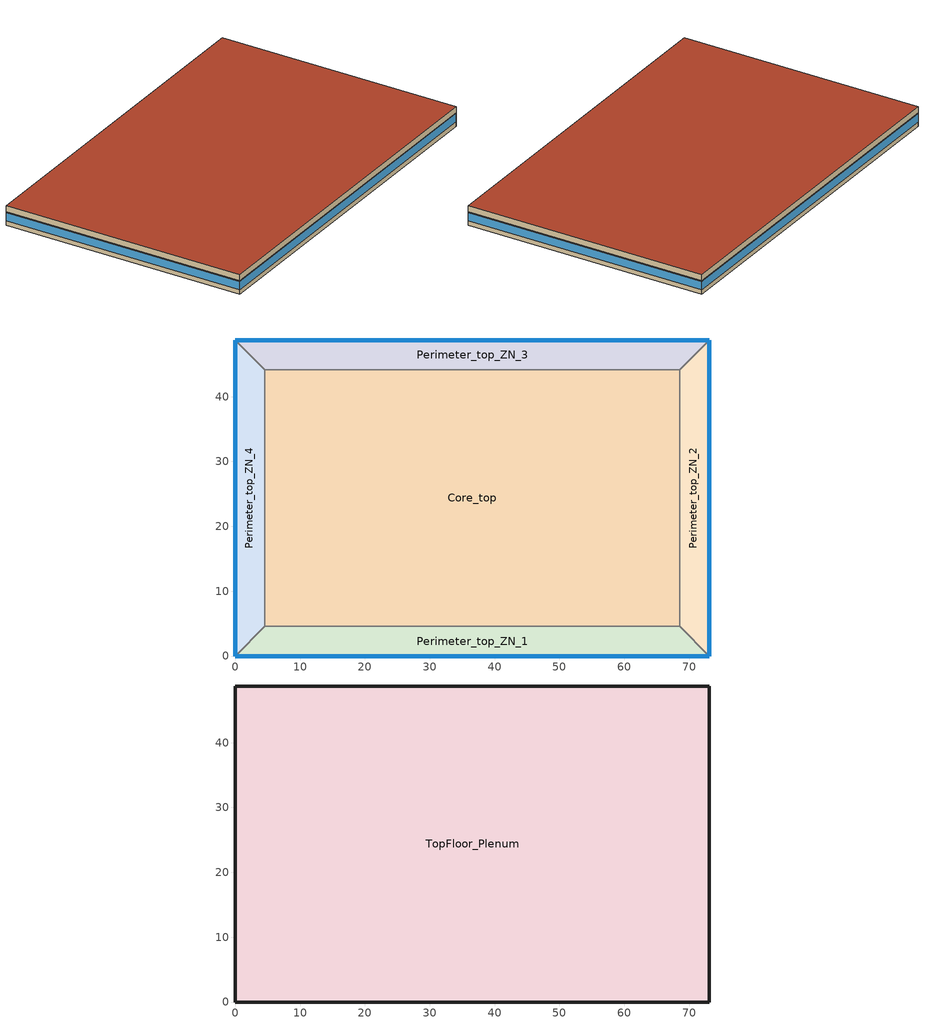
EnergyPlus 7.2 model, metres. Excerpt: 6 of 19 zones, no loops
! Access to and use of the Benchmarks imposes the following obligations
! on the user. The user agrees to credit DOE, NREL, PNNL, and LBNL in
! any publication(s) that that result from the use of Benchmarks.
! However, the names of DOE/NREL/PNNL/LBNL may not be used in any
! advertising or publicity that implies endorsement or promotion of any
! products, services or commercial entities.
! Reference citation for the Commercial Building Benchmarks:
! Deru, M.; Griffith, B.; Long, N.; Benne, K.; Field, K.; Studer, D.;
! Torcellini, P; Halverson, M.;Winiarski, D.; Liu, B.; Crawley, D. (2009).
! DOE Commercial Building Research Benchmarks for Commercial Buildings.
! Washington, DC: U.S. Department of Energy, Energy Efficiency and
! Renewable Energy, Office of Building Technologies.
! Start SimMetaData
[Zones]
Core_top
 floor adiabatic (INT-FLOOR-TOPSIDE): 68.53,44.16 68.53,4.57 4.57,4.57 4.57,44.16 z43.6
 wall to Perimeter_top_ZN_1 (Standard_Int-Wall): 4.57,4.57 68.53,4.57 z43.6:46.34
 wall to Perimeter_top_ZN_4 (Standard_Int-Wall): 4.57,44.16 4.57,4.57 z43.6:46.34
 wall to Perimeter_top_ZN_3 (Standard_Int-Wall): 68.53,44.16 4.57,44.16 z43.6:46.34
 wall to Perimeter_top_ZN_2 (Standard_Int-Wall): 68.53,4.57 68.53,44.16 z43.6:46.34
Perimeter_top_ZN_3
 floor adiabatic (INT-FLOOR-TOPSIDE): 4.57,44.16 0,48.74 73.11,48.74 68.53,44.16 z43.6
 wall outside (Mass_R-7.6 ci_Ext-wall): 73.11,48.74 0,48.74 z43.6:46.34
 wall to Perimeter_top_ZN_4 (Standard_Int-Wall): 0,48.74 4.57,44.16 z43.6:46.34
 wall to Perimeter_top_ZN_2 (Standard_Int-Wall): 68.53,44.16 73.11,48.74 z43.6:46.34
 window (std_window_UValue_3.237_SHGC_0.49_VT_0.622_north): 73.11,48.74 0,48.74 z44.51:46.1
Perimeter_top_ZN_2
 floor adiabatic (INT-FLOOR-TOPSIDE): 68.53,44.16 73.11,48.74 73.11,0 68.53,4.57 z43.6
 wall outside (Mass_R-7.6 ci_Ext-wall): 73.11,0 73.11,48.74 z43.6:46.34
 wall to Perimeter_top_ZN_1 (Standard_Int-Wall): 68.53,4.57 73.11,0 z43.6:46.34
 window (std_window_UValue_3.237_SHGC_0.49_VT_0.622_east): 73.11,0 73.11,48.74 z44.51:46.1
Perimeter_top_ZN_1
 floor adiabatic (INT-FLOOR-TOPSIDE): 68.53,4.57 73.11,0 0,0 4.57,4.57 z43.6
 wall outside (Mass_R-7.6 ci_Ext-wall): 0,0 73.11,0 z43.6:46.34
 wall to Perimeter_top_ZN_4 (Standard_Int-Wall): 4.57,4.57 0,0 z43.6:46.34
 window (std_window_UValue_3.237_SHGC_0.49_VT_0.622): 0,0 73.11,0 z44.51:46.1
Perimeter_top_ZN_4
 floor adiabatic (INT-FLOOR-TOPSIDE): 4.57,4.57 0,0 0,48.74 4.57,44.16 z43.6
 wall outside (Mass_R-7.6 ci_Ext-wall): 0,48.74 0,0 z43.6:46.34
 window (std_window_UValue_3.237_SHGC_0.49_VT_0.622_west): 0,48.74 0,0 z44.51:46.1
TopFloor_Plenum
 floor to Perimeter_top_ZN_1 (DropCeiling): 73.11,0 0,0 4.57,4.57 68.53,4.57 z46.34
 floor to Perimeter_top_ZN_4 (DropCeiling): 0,0 0,48.74 4.57,44.16 4.57,4.57 z46.34
 floor to Perimeter_top_ZN_2 (DropCeiling): 73.11,0 68.53,4.57 68.53,44.16 73.11,48.74 z46.34
 floor to Perimeter_top_ZN_3 (DropCeiling): 0,48.74 73.11,48.74 68.53,44.16 4.57,44.16 z46.34
 floor to Core_top (DropCeiling): 4.57,44.16 68.53,44.16 68.53,4.57 4.57,4.57 z46.34
 wall outside (Mass_R-7.6 ci_Ext-wall): 0,0 73.11,0 73.11,48.74 0,48.74 0,0 z46.34:47.56
 roof outside (IEAD_R-15 ci_Roof): 73.11,0 73.11,48.74 0,48.74 0,0 z47.56
[Building]
Benchmark Large Office New V1.2_4.0: North Axis {deg}=0; Terrain=City; Loads Convergence Tolerance Value=0.04; Temperature Convergence Tolerance Value {deltaC}=0.2; Solar Distribution=FullInteriorAndExterior; Maximum Number of Warmup Days=25; Minimum Number of Warmup Days=6
[Site:Location]
USA IL-CHICAGO-OHARE: Latitude {deg}=41.77; Longitude {deg}=-87.75; Time Zone {hr}=-6; Elevation {m}=190
[Site:GroundTemperature:BuildingSurface]
19.527, 19.502, 19.536, 19.598, 20.002, 21.64, 22.225, 22.375, 21.449, 20.121, 19.802, 19.633
[Site:WaterMainsTemperature]
Calculation Method=CORRELATION; Annual Average Outdoor Air Temperature {C}=9.69; Maximum Difference In Monthly Average Outdoor Air Temperatures {deltaC}=28.1
[SizingPeriod:DesignDay] Day of Month=21; Humidity Condition Type=Wetbulb; Barometric Pressure {Pa}=99063; Rain Indicator=No; Snow Indicator=No; Daylight Saving Time Indicator=No; Solar Model Indicator=ASHRAEClearSky
Name | Month | Day Type | Maximum Dry-Bulb Temperature {C} | Daily Dry-Bulb Temperature Range {deltaC} | Wetbulb or DewPoint at Maximum Dry-Bulb {C} | Wind Speed {m/s} | Wind Direction {deg} | Sky Clearness
CHICAGO Ann Htg 99.6% Condns DB | 1 | WinterDesignDay | -20.6 | 0 | -20.6 | 4.9 | 270 | 0
CHICAGO Ann Clg .4% Condns WB=>MDB | 7 | SummerDesignDay | 31.2 | 10.7 | 25.5 | 5.3 | 230 | 1
[WindowMaterial:Glazing]
Theoretical Glass [67]: Optical Data Type=SpectralAverage; Thickness {m}=0.003; Solar Transmittance at Normal Incidence=0.4826; Front Side Solar Reflectance at Normal Incidence=0.4674; Back Side Solar Reflectance at Normal Incidence=0.4674; Visible Transmittance at Normal Incidence=0.6216; Front Side Visible Reflectance at Normal Incidence=0.3284; Back Side Visible Reflectance at Normal Incidence=0.3284; Infrared Transmittance at Normal Incidence=0; Front Side Infrared Hemispherical Emissivity=0.9; Back Side Infrared Hemispherical Emissivity=0.9; Conductivity {W/m-K}=0.0199; Dirt Correction Factor for Solar and Visible Transmittance=1; Solar Diffusing=No
[Material] Thermal Absorptance=0.9
Name | Roughness | Thickness {m} | Conductivity {W/m-K} | Density {kg/m3} | Specific Heat {J/kg-K} | Solar Absorptance | Visible Absorptance
Roof Membrane | VeryRough | 0.0095 | 0.16 | 1121.29 | 1460 | 0.7 | 0.7
Roof Insulation | MediumRough | 0.125 | 0.049 | 265 | 836.8 | 0.7 | 0.7
Metal Decking | MediumSmooth | 0.0015 | 45.006 | 7680 | 418.4 | 0.7 | 0.3
GP01 1/2 GYPSUM | Smooth | 0.0127 | 0.16 | 800 | 1090 | 0.7 | 0.5
1IN Stucco | Smooth | 0.0253 | 0.6918 | 1858 | 837 | 0.92 | 0.92
8IN Concrete HW | MediumRough | 0.2033 | 1.7296 | 2243 | 837 | 0.65 | 0.65
Wall Insulation [5] | MediumRough | 0.0453 | 0.0432 | 91 | 837 | 0.5 | 0.5
1/2IN Gypsum | Smooth | 0.0127 | 0.16 | 784.9 | 830 | 0.92 | 0.92
Std Wood 6inch | MediumSmooth | 0.15 | 0.12 | 540 | 1210 | 0.7 | 0.7
Std AC02 | MediumSmooth | 0.0127 | 0.057 | 288 | 1339 | 0.7 | 0.2
Std MAT-CC05 4  MW CONCRETE | Rough | 0.1 | 0.858 | 1968 | 836.8 | 0.7 | 0.2
[Material:NoMass]
Std CP02 CARPET PAD: Roughness=VeryRough; Thermal Resistance {m2-K/W}=0.21648; Thermal Absorptance=0.9; Solar Absorptance=0.7; Visible Absorptance=0.8
[Construction]
InteriorFurnishings: Std Wood 6inch
INT-FLOOR-TOPSIDE: Std MAT-CC05 4  MW CONCRETE, Std CP02 CARPET PAD
DropCeiling: Std AC02
std_window_UValue_3.237_SHGC_0.49_VT_0.622; std_window_UValue_3.237_SHGC_0.49_VT_0.622_east; std_window_UValue_3.237_SHGC_0.49_VT_0.622_north; std_window_UValue_3.237_SHGC_0.49_VT_0.622_west: Theoretical Glass [67]
IEAD_R-15 ci_Roof: Roof Membrane, Roof Insulation, Metal Decking
Standard_Int-Wall: GP01 1/2 GYPSUM, GP01 1/2 GYPSUM
Mass_R-7.6 ci_Ext-wall: 1IN Stucco, 8IN Concrete HW, Wall Insulation [5], 1/2IN Gypsum
[ComponentCost:LineItem]
Infiltration:TopFloor_Plenum: Line Item Type=General; Item=TopFloor_Plenum; Cost per Each {$}=1; Quantity=1.1705
[Zone] Type=1; Multiplier=1; Ceiling Height {m}=-9999; Floor Area {m2}=autocalculate
Name | Volume {m3} | Part of Total Floor Area
Core_top | 6948.69 | Yes
Perimeter_top_ZN_3 | 860.0048 | Yes
Perimeter_top_ZN_2; Perimeter_top_ZN_4 | 554.2198 | Yes
Perimeter_top_ZN_1 | 860.0236 | Yes
TopFloor_Plenum | 4344.14 | No
[InternalMass] Construction=InteriorFurnishings
Name | Zone | Surface Area {m2}
Core_top Internal Mass | Core_top | 5064.65
Perimeter_top_ZN_3 Internal Mass | Perimeter_top_ZN_3 | 626.8257
Perimeter_top_ZN_2 Internal Mass | Perimeter_top_ZN_2 | 403.9503
Perimeter_top_ZN_1 Internal Mass | Perimeter_top_ZN_1 | 626.8394
Perimeter_top_ZN_4 Internal Mass | Perimeter_top_ZN_4 | 403.9503
[People] Number of People Schedule=BLDG_OCC_SCH; Number of People Calculation Method=People; Fraction Radiant=0.3; Sensible Heat Fraction=AUTOCALCULATE; Activity Level Schedule=ACTIVITY_SCH; Carbon Dioxide Generation Rate {m3/s-W}=3.82E-8; Enable ASHRAE 55 Comfort Warnings=No; Mean Radiant Temperature Calculation Type=ZoneAveraged; Work Efficiency Schedule=WORK_EFF_SCH; Clothing Insulation Schedule=CLOTHING_SCH; Air Velocity Schedule=AIR_VELO_SCH; Thermal Comfort Model 1 Type=FANGER
Name | Zone or ZoneList | Number of People
Core_top People | Core_top | 136.239
Perimeter_top_ZN_3 People | Perimeter_top_ZN_3 | 16.8616
Perimeter_top_ZN_2 People | Perimeter_top_ZN_2 | 10.8663
Perimeter_top_ZN_1 People | Perimeter_top_ZN_1 | 16.862
Perimeter_top_ZN_4 People | Perimeter_top_ZN_4 | 10.8663
[Lights] Schedule=BLDG_LIGHT_SCH; Design Level Calculation Method=LightingLevel; Return Air Fraction=0; Fraction Radiant=0.7; Fraction Visible=0.2; Fraction Replaceable=1; Return Air Fraction Calculated from Plenum Temperature=No
Name | Zone or ZoneList | Lighting Level {W}
Core_top_Lights | Core_top | 27247.8
Perimeter_top_ZN_3_Lights | Perimeter_top_ZN_3 | 3372.32
Perimeter_top_ZN_2_Lights | Perimeter_top_ZN_2 | 2173.25
Perimeter_top_ZN_1_Lights | Perimeter_top_ZN_1 | 3372.4
Perimeter_top_ZN_4_Lights | Perimeter_top_ZN_4 | 2173.25
[ElectricEquipment] Design Level Calculation Method=EquipmentLevel; Fraction Latent=0; Fraction Radiant=0.5; Fraction Lost=0
Name | Zone or ZoneList | Schedule | Design Level {W}
Core_top_Elevators_Equip | Core_top | BLDG_ELEVATORS | 240740
Perimeter_top_ZN_3_PlugMisc_Equip | Perimeter_top_ZN_3 | BLDG_EQUIP_SCH | 2529.24
Perimeter_top_ZN_2_PlugMisc_Equip | Perimeter_top_ZN_2 | BLDG_EQUIP_SCH | 1629.94
Perimeter_top_ZN_1_PlugMisc_Equip | Perimeter_top_ZN_1 | BLDG_EQUIP_SCH | 2529.3
Perimeter_top_ZN_4_PlugMisc_Equip | Perimeter_top_ZN_4 | BLDG_EQUIP_SCH | 1629.94
[ZoneInfiltration:DesignFlowRate] Design Flow Rate Calculation Method=Flow/Zone; Constant Term Coefficient=1; Temperature Term Coefficient=0; Velocity Term Coefficient=0; Velocity Squared Term Coefficient=0
Name | Zone or ZoneList | Schedule | Design Flow Rate {m3/s}
Core_top_Infiltration | Core_top | INFIL_QUARTER_ON_SCH | 0.7721
Perimeter_top_ZN_3_Infiltration | Perimeter_top_ZN_3 | INFIL_QUARTER_ON_SCH | 0.1553
Perimeter_top_ZN_2_Infiltration | Perimeter_top_ZN_2 | INFIL_QUARTER_ON_SCH | 0.1016
Perimeter_top_ZN_1_Infiltration | Perimeter_top_ZN_1 | INFIL_QUARTER_ON_SCH | 0.1553
Perimeter_top_ZN_4_Infiltration | Perimeter_top_ZN_4 | INFIL_QUARTER_ON_SCH | 0.1016
TopFloor_Plenum_Infiltration | TopFloor_Plenum | ALWAYS_ON | 1.1705
[AirLoopHVAC:ReturnPlenum]
VAV_3 Return Plenum: Zone=TopFloor_Plenum
[Exterior:Lights]
Exterior Facade Lighting: Schedule=ALWAYS_ON; Design Level {W}=2499; Control Option=AstronomicalClock
[UtilityCost:Charge:Simple] Season=Annual
Name | Tariff | Source Variable | Category Variable | Cost per Unit Value or Variable
SoxNoxRiderAdjustEnergyCharge | PSI_CS_CommercialElectricService | totalEnergy | EnergyCharges | 0.001127
DSMRiderAdjustEnergyCharge | PSI_CS_CommercialElectricService | totalEnergy | EnergyCharges | 0.000021
PurchPowerTrackerAdjustEnergyCharge | PSI_CS_CommercialElectricService | totalEnergy | EnergyCharges | 0.000034
MidwestISOAdjustEnergyCharge | PSI_CS_CommercialElectricService | totalEnergy | EnergyCharges | -0.000203
CleanCoalRiderEnergyCharge | PSI_CS_CommercialElectricService | totalEnergy | EnergyCharges | 0.000807
TaxofeightPercent | PSI_CS_CommercialElectricService | SubTotal | Taxes | 0.08
MonthlyRateGasCharge | IN_EIAMonthlyRateGas | totalEnergy | EnergyCharges | IN_MonthlyGasRates
TaxofEightPercent | IN_EIAMonthlyRateGas | SubTotal | Taxes | 0.08
[UtilityCost:Qualify] Variable=TotalDemand; Threshold Value or Variable=75; Season=Annual; Threshold Test=Count
Name | Tariff | Qualify Type | Number of Months
MinDemand75kw | PSI_LLF_LowLoadFactorService | Minimum | 12
MaxDemand75kw | PSI_CS_CommercialElectricService | Maximum | 1
[UtilityCost:Variable]
IN_MonthlyGasRates: Tariff=IN_EIAMonthlyRateGas; Variable Type=Currency; January Value=8.22; February Value=7.51; March Value=8.97; April Value=9.01; May Value=9.16; June Value=10.44; July Value=10.32; August Value=10.13; September Value=9.2; October Value=8.18; November Value=7.83; December Value=7.63
[Schedule:Compact]
BLDG_LIGHT_SCH: Through: 12/31, For: Weekdays, Until: 05:00, 0.05, Until: 07:00, 0.1, Until: 08:00, 0.3, Until: 17:00, 0.9, Until: 18:00, 0.5, Until: 20:00, 0.3, Until: 22:00, 0.2, Until: 23:00, 0.1, Until: 24:00, 0.05, For: SummerDesignDay, Until: 24:00, 1, For: Saturday, Until: 06:00, 0.05, Until: 08:00, 0.1, Until: 12:00, 0.3, Until: 17:00, 0.15, Until: 24:00, 0.05, For: WinterDesignDay, Until: 24:00, 0, For: Sunday Holidays AllOtherDays, Until: 24:00, 0.05
BLDG_EQUIP_SCH: Through: 12/31, For: Weekdays, Until: 08:00, 0.4, Until: 12:00, 0.9, Until: 13:00, 0.8, Until: 17:00, 0.9, Until: 18:00, 0.5, Until: 24:00, 0.4, For: SummerDesignDay, Until: 24:00, 1, For: Saturday, Until: 06:00, 0.3, Until: 08:00, 0.4, Until: 12:00, 0.5, Until: 17:00, 0.35, Until: 24:00, 0.3, For: WinterDesignDay, Until: 24:00, 0, For: Sunday Holidays AllOtherDays, Until: 24:00, 0.3
BLDG_OCC_SCH: Through: 12/31, For: Weekdays, Until: 06:00, 0, Until: 07:00, 0.1, Until: 08:00, 0.2, Until: 12:00, 0.95, Until: 13:00, 0.5, Until: 17:00, 0.95, Until: 18:00, 0.3, Until: 20:00, 0.1, Until: 24:00, 0.05, For: SummerDesignDay, Until: 06:00, 0, Until: 22:00, 1, Until: 24:00, 0.05, For: Saturday, Until: 06:00, 0, Until: 08:00, 0.1, Until: 12:00, 0.3, Until: 17:00, 0.1, Until: 19:00, 0, Until: 24:00, 0, For: WinterDesignDay, Until: 24:00, 0, For: Sunday Holidays AllOtherDays, Until: 06:00, 0, Until: 18:00, 0, Until: 24:00, 0
BLDG_ELEVATORS: Through: 12/31, For: Weekdays SummerDesignDay, Until: 07:00, 0, Until: 08:00, 0.35, Until: 09:00, 0.69, Until: 10:00, 0.43, Until: 11:00, 0.37, Until: 12:00, 0.43, Until: 13:00, 0.58, Until: 14:00, 0.48, Until: 15:00, 0.37, Until: 16:00, 0.37, Until: 17:00, 0.46, Until: 18:00, 0.62, Until: 19:00, 0.12, Until: 20:00, 0.04, Until: 21:00, 0.04, Until: 24:00, 0, For: Saturday WinterDesignDay, Until: 07:00, 0, Until: 08:00, 0.16, Until: 09:00, 0.14, Until: 10:00, 0.21, Until: 11:00, 0.18, Until: 12:00, 0.25, Until: 13:00, 0.21, Until: 14:00, 0.13, Until: 15:00, 0.08, Until: 16:00, 0.04, Until: 17:00, 0.05, Until: 18:00, 0.06, Until: 24:00, 0, For: Sunday Holidays AllOtherDays, Until: 24:00, 0
INFIL_QUARTER_ON_SCH: Through: 12/31, For: Weekdays SummerDesignDay, Until: 06:00, 1, Until: 22:00, 0.25, Until: 24:00, 1, For: Saturday WinterDesignDay, Until: 06:00, 1, Until: 18:00, 0.25, Until: 24:00, 1, For: Sunday Holidays AllOtherDays, Until: 24:00, 1
ALWAYS_ON: Through: 12/31, For: AllDays, Until: 24:00, 1
ACTIVITY_SCH: Through: 12/31, For: AllDays, Until: 24:00, 120
WORK_EFF_SCH: Through: 12/31, For: AllDays, Until: 24:00, 0
AIR_VELO_SCH: Through: 12/31, For: AllDays, Until: 24:00, 0.2
CLOTHING_SCH: Through: 04/30, For: AllDays, Until: 24:00, 1, Through: 09/30, For: AllDays, Until: 24:00, 0.5, Through: 12/31, For: AllDays, Until: 24:00, 1
